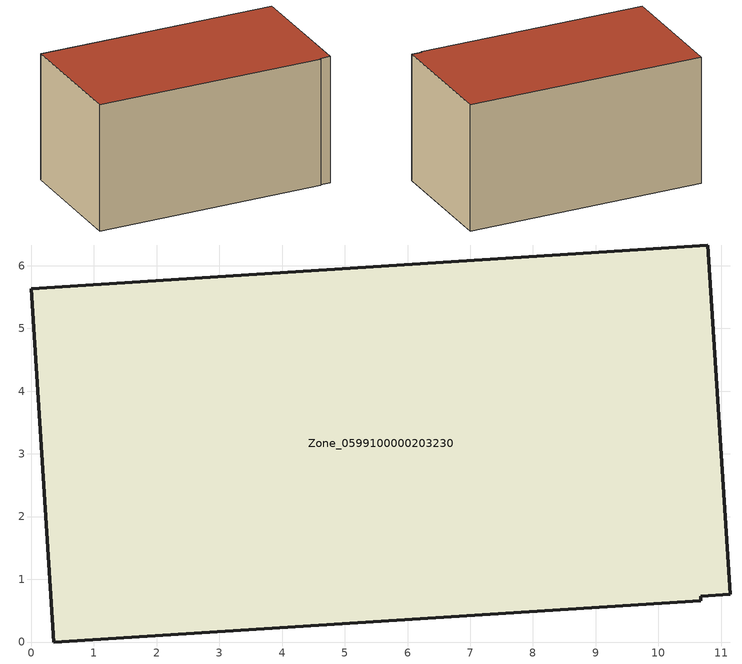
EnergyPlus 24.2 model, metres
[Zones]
Zone_0599100000203230
 floor ground (C_G): 11.14,0.76 10.68,0.73 10.67,0.66 0.36,0 0,5.63 10.78,6.33 z0
 wall outside (C_F): 11.14,0.76 10.78,6.33 0,5.63 0.36,0 10.67,0.66 10.68,0.73 11.14,0.76 z0:5.85
 roof outside (C_R): 10.68,0.73 11.14,0.76 10.78,6.33 0,5.63 0.36,0 10.67,0.66 z5.85
[BUILDING]
Pand.0599100000203230: North Axis=0; Terrain=City; Loads Convergence Tolerance Value=0.04; Temperature Convergence Tolerance Value=0.4; Solar Distribution=FullExterior; Maximum Number of Warmup Days=25; Minimum Number of Warmup Days=1
[Site:Location]
Rotterdam.The.Hague.AP_ZH_NLD Design_Conditions: Latitude=51.96; Longitude=4.45; Time Zone=1; Elevation=-4.5
[SITE:GROUNDTEMPERATURE:BUILDINGSURFACE]
18, 18, 18, 18, 18, 18, 18, 18, 18, 18, 18, 18
[MATERIAL] Thermal Absorptance=0.9; Solar Absorptance=0.7; Visible Absorptance=0.7
Name | Roughness | Thickness | Conductivity | Density | Specific Heat
G.TC.1992-2005 | MediumSmooth | 0.15 | 0.06 | 540 | 1210
F.TC.1992-2005 | Rough | 0.3 | 0.12 | 1920 | 840
R.TC.1992-2005 | MediumRough | 0.2 | 0.08 | 1500 | 1000
[CONSTRUCTION]
C_G: G.TC.1992-2005
C_F: F.TC.1992-2005
C_R: R.TC.1992-2005
[ZONE]
Zone_0599100000203230: Type=1; Multiplier=1; Ceiling Height=Autocalculate; Volume=Autocalculate; Floor Area=autocalculate; Part of Total Floor Area=Yes
[ZONEINFILTRATION:DESIGNFLOWRATE]
Infil_Zone_0599100000203230: Zone or ZoneList or Space or SpaceList=Zone_0599100000203230; Schedule=AlwaysOn; Design Flow Rate Calculation Method=Flow/Area; Flow Rate per Floor Area=0.0015; Constant Term Coefficient=1; Temperature Term Coefficient=0; Velocity Term Coefficient=0; Velocity Squared Term Coefficient=0
[HVACTEMPLATE:ZONE:IDEALLOADSAIRSYSTEM]
Zone_0599100000203230: Maximum Heating Supply Air Temperature=50; Minimum Cooling Supply Air Temperature=13; Maximum Heating Supply Air Humidity Ratio=0.0156; Minimum Cooling Supply Air Humidity Ratio=0.0077; Heating Limit=NoLimit; Cooling Limit=NoLimit; Dehumidification Control Type=ConstantSensibleHeatRatio; Cooling Sensible Heat Ratio=0.7; Dehumidification Setpoint=60; Humidification Control Type=None; Humidification Setpoint=30; Outdoor Air Method=None; Outdoor Air Flow Rate per Person=0.00944; Outdoor Air Flow Rate per Zone Floor Area=0; Outdoor Air Flow Rate per Zone=0; Demand Controlled Ventilation Type=None; Outdoor Air Economizer Type=NoEconomizer; Heat Recovery Type=None; Sensible Heat Recovery Effectiveness=0.7; Latent Heat Recovery Effectiveness=0.65
[ZONECONTROL:THERMOSTAT]
ThermostatControl_Zone_0599100000203230: Zone or ZoneList=Zone_0599100000203230; Control Type Schedule=DualSetpointControlType; Control 1=Thermostat_Zone_0599100000203230; Temperature Difference Between Cutout And Setpoint=0
[THERMOSTATSETPOINT:DUALSETPOINT]
Thermostat_Zone_0599100000203230: Heating Setpoint Temperature Schedule=HeatingSetpoint_Zone_0599100000203230; Cooling Setpoint Temperature Schedule=CoolingSetpoint_Zone_0599100000203230
[SCHEDULE:COMPACT]
HeatingSetpoint_Zone_0599100000203230: Through: 12/31, For: AllDays, Until: 24:00, 21
CoolingSetpoint_Zone_0599100000203230: Through: 12/31, For: AllDays, Until: 24:00, 24
DualSetpointControlType: Through: 12/31, For: AllDays, Until: 24:00, 4
AlwaysOn: Through: 12/31, For: AllDays, Until: 24:00, 1
